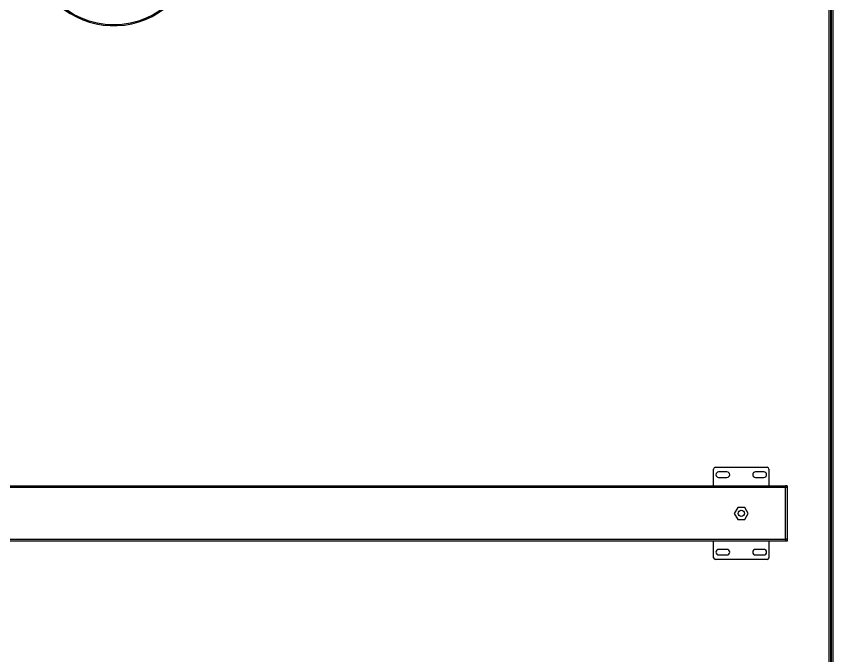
# Model space of a CAD drawing. Header units: millimetres. Extents: x 1152 to 6701, y 651 to 3284.
# Drawn here: x 2865 to 3750, y 1121 to 1814 of the extents above; entities that cross this region are included whole.
import ezdxf

# ---------------------------------------------------------------- set-up
doc = ezdxf.new("R2010")
doc.units = ezdxf.units.MM
doc.layers.add('SLD-0', color=7, linetype='Continuous')

msp = doc.modelspace()

# ---------------------------------------------------------------- linework, layer by layer
at = {"layer": 'SLD-0', "color": 7, "linetype": 'Continuous', "lineweight": 25}
for p, q in [((3746.02, 1034.17), (3746.02, 2845.16)), ((3747.72, 1032.47), (3747.72, 2846.86)), ((3748.22, 2847.26), (3748.22, 1032.07)), ((3749.82, 2847.26), (3749.82, 1032.07)), ((3748.12, 2046.17), (3748.12, 1132.9)), ((3620.72, 1305.36), (3620.72, 1323.35)), ((3622.71, 1325.35), (3678.67, 1325.35)), ((3635.2, 1320.35), (3626.21, 1320.35)), ((3675.17, 1320.35), (3666.18, 1320.35)), ((3680.67, 1323.35), (3680.67, 1305.36)), ((3626.21, 1314.35), (3635.2, 1314.35)), ((3666.18, 1314.35), (3675.17, 1314.35)), ((2191.03, 1305.36), (3698.65, 1305.36)), ((3698.65, 1303.36), (2191.03, 1303.36)), ((3698.65, 1305.36), (3698.65, 1303.36)), ((3700.65, 1305.36), (3698.65, 1305.36)), ((3698.65, 1247.41), (3698.65, 1303.36)), ((3700.65, 1303.36), (3698.65, 1303.36)), ((3700.65, 1305.36), (3700.65, 1303.36)), ((3700.65, 1303.36), (3700.65, 1247.41)), ((3646.94, 1281.88), (3643.19, 1275.38)), ((3643.19, 1275.38), (3646.94, 1268.89)), ((3654.44, 1281.88), (3646.94, 1281.88)), ((3658.19, 1275.38), (3654.44, 1281.88)), ((3654.44, 1268.89), (3658.19, 1275.38)), ((3646.94, 1268.89), (3654.44, 1268.89)), ((2191.03, 1247.41), (3698.65, 1247.41)), ((3698.65, 1245.41), (2191.03, 1245.41)), ((3620.72, 1227.42), (3620.72, 1245.41)), ((3680.67, 1245.41), (3680.67, 1227.42)), ((3698.65, 1247.41), (3698.65, 1245.41)), ((3700.65, 1247.41), (3698.65, 1247.41)), ((3700.65, 1245.41), (3698.65, 1245.41)), ((3700.65, 1247.41), (3700.65, 1245.41)), ((3635.2, 1236.41), (3626.21, 1236.41)), ((3626.21, 1230.42), (3635.2, 1230.42)), ((3675.17, 1236.41), (3666.18, 1236.41)), ((3666.18, 1230.42), (3675.17, 1230.42)), ((3678.67, 1225.42), (3622.71, 1225.42)), ((3747.72, 1132.9), (3748.22, 1132.9))]:
    msp.add_line(p, q, dxfattribs=at)
for centre, radius in [((2970.42, 1894.7), 89.93), ((3650.69, 1275.38), 3.4)]:
    msp.add_circle(centre, radius, dxfattribs=at)
for centre, radius, start, end in [((2970.42, 1894.7), 90.93, 204.78603, 0), ((3622.71, 1323.35), 2, 90, 180), ((3626.21, 1317.35), 3, 90, 270), ((3635.2, 1317.35), 3, 270, 90), ((3666.18, 1317.35), 3, 90, 270), ((3675.17, 1317.35), 3, 270, 90), ((3678.67, 1323.35), 2, 0, 90), ((3626.21, 1233.42), 3, 90, 270), ((3635.2, 1233.42), 3, 270, 90), ((3666.18, 1233.42), 3, 90, 270), ((3675.17, 1233.42), 3, 270, 90), ((3622.71, 1227.42), 2, 180, 270), ((3678.67, 1227.42), 2, 270, 0)]:
    msp.add_arc(centre, radius, start, end, dxfattribs=at)

doc.saveas('drawing.dxf')
